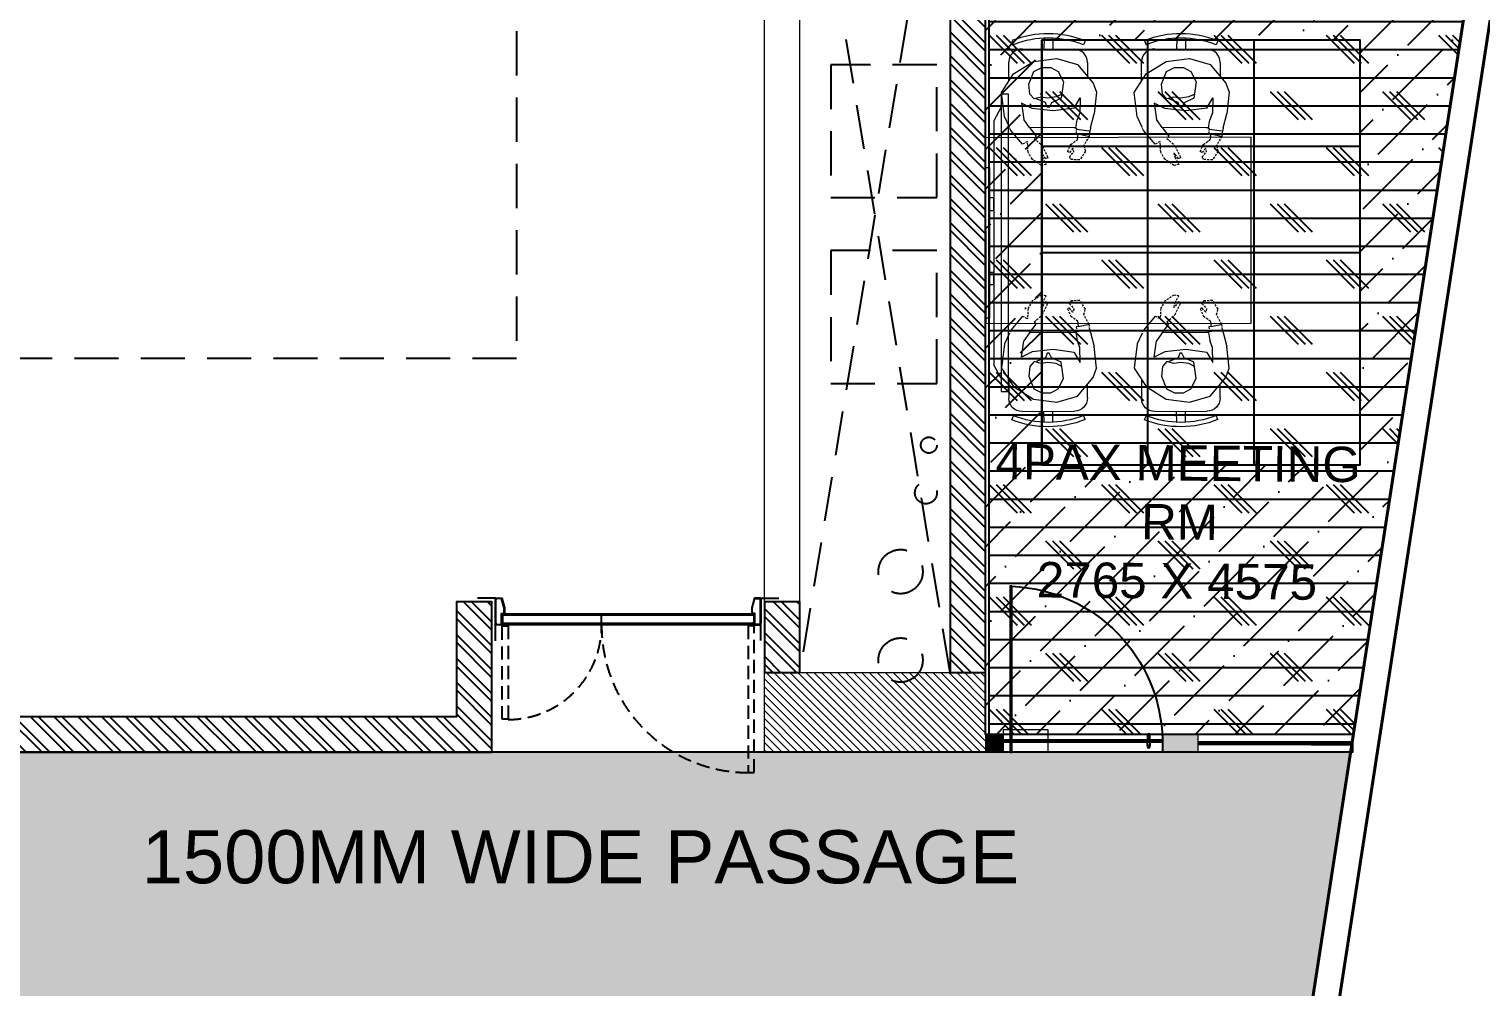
# Model space of a CAD drawing. Header units: millimetres. Extents: x 263321 to 2483465, y 33647 to 614421.
# Drawn here: x 2406541 to 2414747, y 389355 to 394769 of the extents above; entities that cross this region are included whole.
import ezdxf

# ---------------------------------------------------------------- set-up
doc = ezdxf.new("R2010")
doc.units = ezdxf.units.MM
for name, pattern in [('( Hidden )', [0.375, 0.25, -0.125]), ('DASHED', [0.75, 0.5, -0.25]), ('HIDDEN', [0.375, 0.25, -0.125])]:
    doc.linetypes.add(name, pattern=pattern)
for name, color, linetype, lineweight in [('A-DOOR-FULL', 40, 'Continuous', 18), ('A-FURN-HUMAN', 252, 'Continuous', 9), ('A-FURN-MODULAR', 6, 'Continuous', 18), ('A-FURN-MODULAR-', 6, 'Continuous', 9), ('A-FURN-MODULAR-CHAIR', 5, 'Continuous', 5), ('A-FURN-MODULAR-TABLETOP', 250, 'Continuous', 13), ('A-GLASS PARTITION', 5, 'Continuous', 18), ('A-GYPSUM PARTITION', 250, 'Continuous', 35), ('A-PLAN-COLUMN', 3, 'Continuous', 0), ('A-PLAN-RCC-HATCH', 8, 'Continuous', 13), ('A-PLAN-THIN', 251, 'Continuous', 15), ('TOA- AV', 7, 'Continuous', 9), ('TOA-FL-CPT-1', 8, 'Continuous', 5), ('WALL', 6, 'Continuous', 40)]:
    doc.layers.add(name, color=color, linetype=linetype, lineweight=lineweight)
for name, color, linetype in [('A-PLAN-DOOR', 7, 'Continuous'), ('A-PLAN-HIDDEN', 1, 'HIDDEN'), ('A-PLAN-TEXT', 4, 'Continuous'), ('A-PLAN-WALL', 6, 'Continuous'), ('A-PLAN-WALL HATCH', 8, 'Continuous'), ('CEILING TOA', 250, 'Continuous'), ('DOOR', 5, 'Continuous'), ('FLOORING TOA', 7, 'Continuous'), ('TEXT', 250, 'Continuous'), ('TOA-FC-MODULAR', 7, 'Continuous')]:
    doc.layers.add(name, color=color, linetype=linetype)
doc.styles.add('ARIAL', font='arial.ttf')
pattern_1 = [(315, (-36049.69, -291334.46), (67.35192, 67.35192), []), (315, (-36049.69, -291379.36), (67.35192, 67.35192), [])]

# ---------------------------------------------------------------- blocks, each defined once
blk = doc.blocks.new('A$C3F28102C')
at = {"layer": 'A-PLAN-DOOR'}
h = blk.add_hatch(dxfattribs=at)
h.set_pattern_fill('ANSI31', color=256, style=0)
h.set_pattern_definition([(315, (-1529.3283, 1000.1135), (-0.44194174, -0.44194174), [])])
h.paths.add_polyline_path([(1.3, -14.9), (0, -14.9), (0, 0), (1.3, 0)])
h.paths.add_polyline_path([(1.3, 0.2), (1.3, 0), (0, 0), (0, 1.1, 0.115729)])
h.paths.add_polyline_path([(4.9, -14.9), (3.6, -14.9), (3.6, 0), (4.9, 0)])
h.paths.add_polyline_path([(4.9, 0), (3.6, 0), (3.6, 0.2, 0.115729), (4.9, 1.1)])
at = {"layer": 'A-PLAN-DOOR', "color": 2}
for points in [[(1.3, 0.2), (1.3, -14.9), (0, -14.9), (0, 1.1)], [(3.6, 0.2), (3.6, -14.9), (4.9, -14.9), (4.9, 1.1)]]:
    blk.add_lwpolyline(points, dxfattribs=at)
for radius in [3.42, 2.42]:
    blk.add_circle((2.5, 3.4), radius, dxfattribs=at)
blk = doc.blocks.new('Door 1500 mm')
at = {"layer": 'A-PLAN-DOOR'}
for p, q in [((-749, 144.7), (-749, 149.7)), ((749, 144.7), (749, 149.7)), ((710.4, 59.9), (-710.4, 59.9)), ((-710.4, 59.9), (-710.4, 0)), ((710.4, 53.4), (-710.4, 53.4)), ((710.4, 6.5), (-710.4, 6.5)), ((710.4, 0), (-710.4, 0)), ((-150, 0), (-150, 53.4)), ((710.4, 59.9), (710.4, 0))]:
    blk.add_line(p, q, dxfattribs=at)
for points in [[(-750, -90.3), (-750, -90.3), (-750, 149.7), (-851, 149.7)], [(750, -89.3), (750, 149.7), (851, 149.7)]]:
    blk.add_lwpolyline(points, dxfattribs=at)
for points in [[(-750, 8), (-749, 8), (-749, 141.7), (-750, 141.7)], [(-747.5, 1.5), (-715.6, 1.5), (-715.6, 63.4), (-700.6, 63.4), (-700.6, 94.6), (-715.2, 148.2), (-747.5, 148.2), (-747.5, 139.7), (-749, 139.7), (-749, 141.7), (-749, 149.7), (-714.1, 149.7), (-699.1, 94.8), (-699.1, 61.9), (-714.1, 61.9), (-714.1, 0), (-749, 0), (-749, 10), (-747.5, 10)], [(747.5, 1.5), (715.6, 1.5), (715.6, 63.4), (700.6, 63.4), (700.6, 94.6), (715.2, 148.2), (747.5, 148.2), (747.5, 139.7), (749, 139.7), (749, 141.7), (749, 149.7), (714.1, 149.7), (699.1, 94.8), (699.1, 61.9), (714.1, 61.9), (714.1, 0), (749, 0), (749, 10), (747.5, 10)], [(750, 8), (749, 8), (749, 141.7), (750, 141.7)]]:
    blk.add_lwpolyline(points, close=True, dxfattribs=at)
at = {"layer": 'A-PLAN-DOOR', "linetype": 'HIDDEN', "ltscale": 300}
for points in [[(-711.8, -7), (-678.8, -7), (-678.8, -534.8), (-711.8, -534.8)], [(711.8, -7), (678.8, -7), (678.8, -835.8), (711.8, -835.8)]]:
    blk.add_lwpolyline(points, close=True, dxfattribs=at)
for centre, radius, start, end in [((-678.8, -7), 528.9, 270, 0.75702), ((678.8, -7), 828.8, 179.51698, 270)]:
    blk.add_arc(centre, radius, start, end, dxfattribs=at)
at = {"layer": 'A-PLAN-DOOR', "extrusion": (0, 0, -1), "yscale": 0.9981851179673188, "zscale": -0.9981851179673188, "rotation": 180}
for p, xscale in [((714.1, 0), 0.9981851179673188), ((-714.1, 0), -0.9981851179673188)]:
    blk.add_blockref('A$C3F28102C', p, dxfattribs=dict(at, xscale=xscale))
blk = doc.blocks.new('AHU-3')
at = {"layer": 'A-PLAN-RCC-HATCH'}
h = blk.add_hatch(dxfattribs=at)
h.set_pattern_fill('ANSI31', color=256, scale=10, angle=360, style=0)
h.set_pattern_definition([(135, (405105.024, 180271.313), (22.4506403, 22.4506403), [])])
h.paths.add_polyline_path([(4000.3, -3384.5), (4000.3, -3834.5), (2750.3, -3834.5), (2750.3, -3384.5)])
at = {"layer": 'A-PLAN-WALL HATCH'}
h = blk.add_hatch(dxfattribs=at)
h.set_pattern_fill('ANSI32', color=256, scale=10, angle=-90, style=0)
h.set_pattern_definition(pattern_1)
h.paths.add_polyline_path([(-2549.7, 1790.5), (-2549.7, -2834.5), (-2349.7, -2834.5), (-2349.7, 1790.5)])
h = blk.add_hatch(dxfattribs=at)
h.set_pattern_fill('ANSI32', color=256, scale=10, angle=-90, style=0)
h.set_pattern_definition(pattern_1)
h.paths.add_polyline_path([(4000.3, 1790.5), (3800.3, 1790.5), (3800.3, -3384.5), (4000.3, -3384.5)])
h = blk.add_hatch(dxfattribs=at)
h.set_pattern_fill('ANSI32', color=256, scale=10, angle=-90, style=0)
h.set_pattern_definition(pattern_1)
h.paths.add_polyline_path([(-1549.7, -3834.5), (1210.3, -3834.5), (1210.3, -2984.5), (1010.3, -2984.5), (1010.3, -3634.5), (-1549.7, -3634.5)])
h = blk.add_hatch(dxfattribs=at)
h.set_pattern_fill('ANSI32', color=256, scale=10, angle=-90, style=0)
h.set_pattern_definition(pattern_1)
h.paths.add_polyline_path([(2950.3, -3384.5), (2950.3, -2984.5), (2750.3, -2984.5), (2750.3, -3384.5)])
at = {"layer": 'A-PLAN-COLUMN'}
blk.add_lwpolyline([(4000.3, -3384.5), (4000.3, -3834.5), (2750.3, -3834.5), (2750.3, -3384.5)], close=True, dxfattribs=at)
at = {"layer": 'A-PLAN-HIDDEN', "ltscale": 1000}
for p, q in [((3800.3, 1790.5), (2950.3, -3384.5)), ((3800.3, -3384.5), (2950.3, 1790.5))]:
    blk.add_line(p, q, dxfattribs=at)
for points in [[(3725.3, 1549.9), (3125.3, 1549.9), (3125.3, 349.9), (3725.3, 349.9)], [(1350.3, 990.5), (1350.3, -1609.5), (-1549.7, -1609.5), (-1549.7, 990.5)], [(3725.3, 49.6), (3125.3, 49.6), (3125.3, -700.4), (3725.3, -700.4)], [(3725.3, -1000), (3125.3, -1000), (3125.3, -1750), (3725.3, -1750)]]:
    blk.add_lwpolyline(points, close=True, dxfattribs=at)
for centre, radius in [((3680.2, -2099.3), 45.1), ((3663.5, -2369), 61.9), ((3520.3, -2814.1), 125), ((3520.3, -3314.1), 125)]:
    blk.add_circle(centre, radius, dxfattribs=at)
at = {"layer": 'A-PLAN-THIN'}
for p, q in [((2750.3, -2984.5), (2750.3, 1790.5)), ((2950.3, -2984.5), (2950.3, 1790.5))]:
    blk.add_line(p, q, dxfattribs=at)
at = {"layer": 'A-PLAN-WALL'}
for points in [[(-2549.7, 1790.5), (-2549.7, -2834.5), (-2349.7, -2834.5), (-2349.7, 1790.5), (-2549.7, 1790.5)], [(4000.3, 1790.5), (3800.3, 1790.5), (3800.3, -3384.5), (4000.3, -3384.5), (4000.3, 1790.5)], [(-1549.7, -3834.5), (1210.3, -3834.5), (1210.3, -2984.5), (1010.3, -2984.5), (1010.3, -3634.5), (-1549.7, -3634.5), (-1549.7, -3834.5)], [(2950.3, -3384.5), (2950.3, -2984.5), (2750.3, -2984.5), (2750.3, -3384.5), (2950.3, -3384.5)]]:
    blk.add_lwpolyline(points, dxfattribs=at)
at = {"layer": 'A-PLAN-DOOR'}
blk.add_blockref('Door 1500 mm', (1980.3, -3114.2), dxfattribs=at)
blk = doc.blocks.new('CHOREE')
blk.add_blockref('AHU-3', (9031.9, -9715.7))
blk = doc.blocks.new('BIG CHOORE')
blk.add_blockref('CHOREE', (-2408, -1909))
blk = doc.blocks.new('door-3f-01')
at = {"layer": 'A-FURN-MODULAR-', "color": 252, "linetype": 'DASHED', "ltscale": 120, "true_color": 0x939598}
blk.add_lwpolyline([(0, 0), (-10.2, 0), (-10.2, 5.08), (0, 5.08), (0, 0)], dxfattribs=at)
at = {"layer": 'A-GLASS PARTITION', "color": 5}
blk.add_line((-36, 0), (-36, 4), dxfattribs=at)
at = {"layer": 'DOOR', "elevation": 0}
blk.add_lwpolyline([(-1.95, 37.5), (-1.55, 37.5), (-1.55, 0), (-1.95, 0)], close=True, dxfattribs=at)
at = {"layer": 'DOOR'}
for points in [[(-32.64, 3.74), (-32.64, 2.74), (-33.14, 2.74), (-33.14, 3.74)], [(-32.64, 1.34), (-32.64, 2.34), (-33.14, 2.34), (-33.14, 1.34)]]:
    blk.add_lwpolyline(points, dxfattribs=at)
blk.add_lwpolyline([(-36, 2.34), (-36, 2.74), (0, 2.74), (0, 2.34)], close=True, dxfattribs=at)
for centre in [(-32.89, 3.86), (-32.89, 1.22)]:
    blk.add_circle(centre, 0.278, dxfattribs=at)
at = {"layer": 'DOOR', "color": 252, "true_color": 0x939598}
blk.add_arc((-0.52, 2.04, 0), 35.48, 92.2973, 178.8766, dxfattribs=at)
blk = doc.blocks.new('Human Figure')
at = {"layer": 'A-FURN-HUMAN', "lineweight": 5}
for p, q in [((4611.71, 5776.63, 0), (4616.22, 5779.49)), ((4611.71, 5776.63, 0), (4616.22, 5779.49)), ((4616.22, 5779.49), (4621.49, 5780.21, 0)), ((4616.22, 5779.49), (4621.49, 5780.21, 0)), ((4621.49, 5780.21, 0), (4626.18, 5778.89, 0)), ((4621.49, 5780.21, 0), (4626.18, 5778.89, 0)), ((4626.18, 5778.89, 0), (4629.77, 5774.69, 0)), ((4626.18, 5778.89, 0), (4629.77, 5774.69, 0)), ((4609.08, 5772.43, 0), (4611.71, 5776.63, 0)), ((4609.08, 5772.43, 0), (4611.71, 5776.63, 0)), ((4629.77, 5774.69, 0), (4630.56, 5772.63, 0)), ((4629.77, 5774.69, 0), (4630.56, 5772.63, 0)), ((4609.78, 5766.99, 0), (4609.08, 5772.43, 0)), ((4609.78, 5766.99, 0), (4609.08, 5772.43, 0)), ((4626.86, 5771.32, 0), (4626.81, 5767.94)), ((4626.86, 5771.32, 0), (4626.81, 5767.94)), ((4630.56, 5772.63, 0), (4630.01, 5767.72, 0)), ((4630.56, 5772.63, 0), (4630.01, 5767.72, 0)), ((4616.02, 5768.83), (4613.59, 5769.99, 0)), ((4613.59, 5769.99, 0), (4614.12, 5766.32, 0)), ((4616.02, 5768.83), (4613.59, 5769.99, 0)), ((4613.59, 5769.99, 0), (4614.12, 5766.32, 0)), ((4620.77, 5768.32, 0), (4616.02, 5768.83)), ((4620.77, 5768.32, 0), (4616.02, 5768.83)), ((4625.5, 5769.01, 0), (4620.77, 5768.32, 0)), ((4625.5, 5769.01, 0), (4620.77, 5768.32, 0)), ((4626.81, 5767.94), (4626.19, 5766.32, 0)), ((4626.81, 5767.94), (4626.19, 5766.32, 0)), ((4629.26, 5764.54), (4630.01, 5767.72, 0)), ((4629.26, 5764.54), (4630.01, 5767.72, 0)), ((4610.91, 5764.54), (4609.78, 5766.99, 0)), ((4610.91, 5764.54), (4609.78, 5766.99, 0)), ((4615.48, 5764.54), (4614.12, 5766.32, 0)), ((4615.48, 5764.54), (4614.12, 5766.32, 0)), ((4615.48, 5764.54), (4616.97, 5762.59)), ((4615.48, 5764.54), (4616.97, 5762.59)), ((4625.89, 5764.54), (4626.19, 5766.32, 0)), ((4625.89, 5764.54), (4626.19, 5766.32, 0)), ((4613.88, 5760.76, 0), (4611.23, 5763.85, 0)), ((4613.88, 5760.76, 0), (4611.23, 5763.85, 0)), ((4626.5, 5763.17, 0), (4626.01, 5763.22, 0)), ((4626.5, 5763.17, 0), (4626.01, 5763.22, 0)), ((4626.32, 5761.85, 0), (4626.5, 5763.17, 0)), ((4626.32, 5761.85, 0), (4626.5, 5763.17, 0))]:
    blk.add_line(p, q, dxfattribs=at)
at = {"layer": 'A-FURN-HUMAN', "linetype": '( Hidden )', "lineweight": 5, "ltscale": 2}
for p, q in [((4611.23, 5763.85, 0), (4610.91, 5764.54, 0)), ((4611.23, 5763.85, 0), (4610.91, 5764.54, 0)), ((4626.01, 5763.22, 0), (4626.14, 5764.36, 0)), ((4626.01, 5763.22, 0), (4626.14, 5764.36, 0)), ((4629.26, 5764.54, 0), (4629.12, 5763.93, 0)), ((4629.26, 5764.54, 0), (4629.12, 5763.93, 0)), ((4615.02, 5761.34, 0), (4613.88, 5760.76, 0)), ((4615.02, 5761.34, 0), (4613.88, 5760.76, 0)), ((4615.16, 5758.98, 0), (4615.02, 5761.34, 0)), ((4615.16, 5758.98, 0), (4615.02, 5761.34, 0)), ((4616.97, 5762.59), (4616.53, 5762.09)), ((4616.97, 5762.59), (4616.53, 5762.09)), ((4616.53, 5762.09), (4618.44, 5760.37, 0)), ((4616.53, 5762.09), (4618.44, 5760.37, 0)), ((4624.81, 5760.79, 0), (4626.32, 5761.85, 0)), ((4624.81, 5760.79, 0), (4626.32, 5761.85, 0)), ((4628.92, 5762.69, 0), (4627.75, 5760.5, 0)), ((4628.92, 5762.69, 0), (4627.75, 5760.5, 0)), ((4629.12, 5763.93, 0), (4628.92, 5762.69, 0)), ((4629.12, 5763.93, 0), (4628.92, 5762.69, 0)), ((4616.12, 5757.36), (4615.16, 5758.98, 0)), ((4616.12, 5757.36), (4615.16, 5758.98, 0)), ((4619.17, 5757.51, 0), (4618.16, 5758.8, 0)), ((4618.16, 5758.8, 0), (4618.39, 5757.81, 0)), ((4619.17, 5757.51, 0), (4618.16, 5758.8, 0)), ((4618.16, 5758.8, 0), (4618.39, 5757.81, 0)), ((4618.39, 5757.81, 0), (4619.31, 5756.18, 0)), ((4618.39, 5757.81, 0), (4619.31, 5756.18, 0)), ((4618.44, 5760.37, 0), (4619.69, 5757.7, 0)), ((4618.44, 5760.37, 0), (4619.69, 5757.7, 0)), ((4624.06, 5759.18, 0), (4624.81, 5760.79, 0)), ((4624.06, 5759.18, 0), (4624.81, 5760.79, 0)), ((4624.51, 5758.96, 0), (4624.06, 5759.18, 0)), ((4624.51, 5758.96, 0), (4624.06, 5759.18, 0)), ((4624.5, 5757.93, 0), (4625.51, 5759.11, 0)), ((4624.5, 5757.93, 0), (4625.51, 5759.11, 0)), ((4624.87, 5757.37, 0), (4624.5, 5757.93, 0)), ((4624.87, 5757.37, 0), (4624.5, 5757.93, 0)), ((4625.32, 5759.95, 0), (4624.51, 5758.96, 0)), ((4625.32, 5759.95, 0), (4624.51, 5758.96, 0)), ((4625.51, 5759.11, 0), (4625.32, 5759.95, 0)), ((4625.51, 5759.11, 0), (4625.32, 5759.95, 0)), ((4628.12, 5759.23, 0), (4626.89, 5757.28, 0)), ((4628.12, 5759.23, 0), (4626.89, 5757.28, 0)), ((4627.75, 5760.5, 0), (4628.12, 5759.23, 0)), ((4627.75, 5760.5, 0), (4628.12, 5759.23, 0)), ((4618.19, 5756, 0), (4616.12, 5757.36)), ((4618.19, 5756, 0), (4616.12, 5757.36)), ((4619.31, 5756.18, 0), (4618.19, 5756, 0)), ((4619.31, 5756.18, 0), (4618.19, 5756, 0)), ((4619.69, 5757.7, 0), (4619.17, 5757.51, 0)), ((4619.69, 5757.7, 0), (4619.17, 5757.51, 0)), ((4626.89, 5757.28, 0), (4624.87, 5757.37, 0)), ((4626.89, 5757.28, 0), (4624.87, 5757.37, 0))]:
    blk.add_line(p, q, dxfattribs=at)
at = {"layer": 'A-FURN-HUMAN', "linetype": '( Hidden )', "lineweight": 5, "ltscale": 3}
for p, q in [((4625.9, 5764.39, 0), (4625.89, 5764.57, 0)), ((4625.9, 5764.39, 0), (4625.89, 5764.57, 0)), ((4626.14, 5764.36, 0), (4625.9, 5764.39, 0)), ((4626.14, 5764.36, 0), (4625.9, 5764.39, 0))]:
    blk.add_line(p, q, dxfattribs=at)
at = {"layer": 'A-FURN-HUMAN', "lineweight": 5, "elevation": 0}
for points in [[(4622.54, 5772.08), (4621.4, 5771.49), (4619.55, 5771.23), (4618.01, 5771.43), (4616.44, 5771.03), (4615.47, 5772.11), (4615.23, 5774.3), (4616.32, 5777.18), (4618.11, 5778.11), (4620.14, 5778.11), (4621.85, 5777.26), (4623.09, 5774.92), (4622.55, 5771.19), (4620.35, 5770.17), (4619.86, 5769.12), (4619.43, 5769.17), (4619.04, 5770.23), (4616.9, 5771)], [(4622.54, 5772.08), (4621.4, 5771.49), (4619.55, 5771.23), (4618.01, 5771.43), (4616.44, 5771.03), (4615.47, 5772.11), (4615.23, 5774.3), (4616.32, 5777.18), (4618.11, 5778.11), (4620.14, 5778.11), (4621.85, 5777.26), (4623.09, 5774.92), (4622.55, 5771.19), (4620.35, 5770.17), (4619.86, 5769.12), (4619.43, 5769.17), (4619.04, 5770.23), (4616.9, 5771)], [(4625.5, 5769.01), (4626.86, 5771.32)], [(4625.5, 5769.01), (4626.86, 5771.32)], [(4626.09, 5764.27), (4629.04, 5763.91)], [(4626.09, 5764.27), (4629.04, 5763.91)], [(4626.5, 5763.17), (4629.02, 5762.63)], [(4626.5, 5763.17), (4629.02, 5762.63)]]:
    blk.add_lwpolyline(points, dxfattribs=at)
at = {"layer": 'A-FURN-MODULAR-CHAIR', "color": 18, "lineweight": 15, "true_color": 0x000000}
for p, q in [((4613.64, 5782.3, 0), (4625.48, 5782.3, 0)), ((4610.68, 5774.98, 0), (4610.68, 5779.34, 0)), ((4628.44, 5779.34, 0), (4628.44, 5776.24, 0))]:
    blk.add_line(p, q, dxfattribs=at)
at = {"layer": 'A-FURN-MODULAR-CHAIR', "lineweight": 15}
for p, q in [((4613.64, 5782.3, 0), (4625.48, 5782.3, 0)), ((4610.68, 5774.98, 0), (4610.68, 5779.34, 0)), ((4628.44, 5779.34, 0), (4628.44, 5776.24, 0))]:
    blk.add_line(p, q, dxfattribs=at)
at = {"layer": 'A-FURN-MODULAR-CHAIR', "color": 18, "lineweight": 15, "true_color": 0x000000, "elevation": 0}
for points in [[(4611.29, 5784.13), (4611.67, 5783.22)], [(4618.58, 5784.79), (4618.58, 5782.3)], [(4620.56, 5784.79), (4620.56, 5782.3)], [(4627.86, 5784.22), (4627.49, 5783.3)]]:
    blk.add_lwpolyline(points, dxfattribs=at)
at = {"layer": 'A-FURN-MODULAR-CHAIR', "lineweight": 15, "elevation": 0}
for points in [[(4611.29, 5784.13), (4611.67, 5783.22)], [(4618.58, 5784.79), (4618.58, 5782.3)], [(4620.56, 5784.79), (4620.56, 5782.3)], [(4627.86, 5784.22), (4627.49, 5783.3)]]:
    blk.add_lwpolyline(points, dxfattribs=at)
at = {"layer": 'A-FURN-MODULAR-CHAIR', "color": 18, "lineweight": 15, "true_color": 0x000000, "elevation": 0}
blk.add_lwpolyline([(4625.89, 5764.57, -0.034638), (4625.48, 5764.54), (4615.48, 5764.54)], format="xyb", dxfattribs=at)
at = {"layer": 'A-FURN-MODULAR-CHAIR', "lineweight": 15, "elevation": 0}
blk.add_lwpolyline([(4625.89, 5764.57, -0.034638), (4625.48, 5764.54), (4615.48, 5764.54)], format="xyb", dxfattribs=at)
at = {"layer": 'A-FURN-MODULAR-CHAIR', "color": 18, "lineweight": 15, "true_color": 0x000000}
for centre, radius, start, end in [((4619.68, 5763.49, 0), 22.29, 68.458, 112.0994), ((4619.68, 5763.49, 0), 21.3, 68.4839, 112.0994), ((4613.64, 5779.34, 0), 2.96, 90.0001, 180.0001), ((4625.48, 5779.34, 0), 2.96, 0.0001, 90.0001)]:
    blk.add_arc(centre, radius, start, end, dxfattribs=at)
at = {"layer": 'A-FURN-MODULAR-CHAIR', "lineweight": 15}
for centre, radius, start, end in [((4619.68, 5763.49, 0), 22.29, 68.458, 112.0994), ((4619.68, 5763.49, 0), 21.3, 68.4839, 112.0994), ((4613.64, 5779.34, 0), 2.96, 90.0001, 180.0001), ((4625.48, 5779.34, 0), 2.96, 0.0001, 90.0001)]:
    blk.add_arc(centre, radius, start, end, dxfattribs=at)
blk = doc.blocks.new('A$C60412B90')
at = {"layer": 'TOA- AV', "color": 6}
for p, q in [((-37.2, 55.5), (29.9, 91)), ((1280.2, 55.5), (1213.1, 91)), ((-100, 55.5), (1343, 55.5))]:
    blk.add_line(p, q, dxfattribs=at)
at = {"layer": 'TOA- AV', "color": 30, "true_color": 0xf8991e}
blk.add_line((256.5, 111), (986.5, 111), dxfattribs=at)
at = {"layer": 'TOA- AV', "color": 6}
for points in [[(29.9, 91), (1213.1, 91)], [(1343, 55.5), (1343, 20), (-100, 20), (-100, 55.5)]]:
    blk.add_lwpolyline(points, dxfattribs=at)
at = {"layer": 'TOA- AV', "color": 30, "true_color": 0xf8991e}
for points in [[(986.5, 111), (986.5, 131), (256.5, 131), (256.5, 111)], [(403.4, 91), (464.2, 91)], [(825.1, 91), (764.2, 91)]]:
    blk.add_lwpolyline(points, dxfattribs=at)
for points in [[(403.4, 111), (464.2, 111), (464.2, 91), (403.4, 91)], [(825.1, 111), (764.2, 111), (764.2, 91), (825.1, 91)]]:
    blk.add_lwpolyline(points, close=True, dxfattribs=at)

msp = doc.modelspace()

# ---------------------------------------------------------------- hatches: boundary and pattern name
at = {"layer": 'A-GYPSUM PARTITION'}
h = msp.add_hatch(color=20, dxfattribs=at)
h.dxf.hatch_style = 1
h.paths.add_polyline_path([(2411945.04, 390782.052), (2411945.04, 390682.052), (2412046.796, 390682.052), (2412046.796, 390782.052)])
h = msp.add_hatch(color=20, dxfattribs=at)
h.dxf.hatch_style = 1
h.paths.add_polyline_path([(2412946.804, 390782.242), (2412946.804, 390682.242), (2413146.804, 390682.242), (2413146.804, 390782.242)])
at = {"layer": 'CEILING TOA', "true_color": 0x939598}
h = msp.add_hatch(dxfattribs=at)
h.set_pattern_fill('ANSI36', color=252, scale=50)
h.set_pattern_definition([(45, (13069.08, -8478.74), (84.189901, 308.696304), [396.875, -79.375, 0, -79.375])])
h.paths.add_polyline_path([(2412264.388, 392305.809), (2414064.388, 392305.809), (2414064.388, 394705.809), (2412264.388, 394705.809)], flags=16)
h.paths.add_polyline_path([(2411946.796, 395357.052), (2414730.394, 395357.052), (2414025.655, 390782.052), (2411946.796, 390782.052)])
at = {"layer": 'FLOORING TOA', "true_color": 0xa953a0}
h = msp.add_hatch(dxfattribs=at)
h.set_pattern_fill('CORK', color=215, scale=50)
h.set_pattern_definition([(0, (0, 0), (0, 158.75), []), (135, (79.38, -79.38), (-317.50014, -317.50014), [224.5065, -224.5065]), (135, (119.06, -79.38), (-317.50014, -317.50014), [224.5065, -224.5065]), (135, (158.75, -79.38), (-317.50014, -317.50014), [224.5065, -224.5065])])
h.paths.add_polyline_path([(2411966.796, 395356.841), (2414730.394, 395357.052), (2414025.655, 390782.052), (2411966.796, 390782.052)])
at = {"layer": 'TOA-FC-MODULAR'}
h = msp.add_hatch(dxfattribs=at)
h.set_pattern_fill('_USER', color=8, scale=600, double=1, pattern_type=0)
h.set_pattern_definition([(0, (2414064.4, 392305.8), (0, 600), []), (90, (2414064.4, 392305.8), (-600, 4e-14), [])])
h.paths.add_polyline_path([(2412264.388, 392305.809), (2414064.388, 392305.809), (2414064.388, 394705.809), (2412264.388, 394705.809)])
at = {"layer": 'TOA-FL-CPT-1', "true_color": 0xc7c8ca}
h = msp.add_hatch(dxfattribs=at)
h.set_pattern_fill('AR-PARQ1', color=9, scale=3)
h.set_pattern_definition([(90, (90021.1, 24147), (-914.4, 914.4), [914.4, -914.4]), (90, (90173.5, 24147), (-914.4, 914.4), [914.4, -914.4]), (90, (90325.9, 24147), (-914.4, 914.4), [914.4, -914.4]), (90, (90478.3, 24147), (-914.4, 914.4), [914.4, -914.4]), (90, (90630.7, 24147), (-914.4, 914.4), [914.4, -914.4]), (90, (90783.1, 24147), (-914.4, 914.4), [914.4, -914.4]), (90, (90935.5, 24147), (-914.4, 914.4), [914.4, -914.4]), (0, (90021.1, 25061.4), (914.4, -914.4), [914.4, -914.4]), (0, (90021.1, 25213.8), (914.4, -914.4), [914.4, -914.4]), (0, (90021.1, 25366.2), (914.4, -914.4), [914.4, -914.4]), (0, (90021.1, 25518.6), (914.4, -914.4), [914.4, -914.4]), (0, (90021.1, 25671), (914.4, -914.4), [914.4, -914.4]), (0, (90021.1, 25823.4), (914.4, -914.4), [914.4, -914.4]), (0, (90021.1, 25975.8), (914.4, -914.4), [914.4, -914.4])])
edge = h.paths.add_edge_path()
edge.add_arc((2396128.727, -119195.432), 546828.493, 90.92532943, 95.29958843)
edge.add_line((2345621.769, 425295.567), (2345621.769, 409482.052))
edge.add_line((2345621.769, 409482.052), (2347129.201, 409481.857))
edge.add_arc((2347102.083, 408732.348), 750, 0, 87.9279004, ccw=False)
edge.add_line((2347852.083, 408732.348), (2347852.23, 389991.103))
edge.add_line((2347852.23, 389991.103), (2342396.706, 389991.103))
edge.add_line((2342396.706, 389991.103), (2342397.172, 380682.159))
edge.add_line((2342397.172, 380682.159), (2351396.796, 380682.159))
edge.add_line((2351396.796, 380682.159), (2351396.796, 379682.052))
edge.add_line((2351396.796, 379682.052), (2350496.796, 379682.052))
edge.add_line((2350496.796, 379682.052), (2350496.796, 377891.004))
edge.add_arc((2372893.597, 61240.666), 317441.417, 85.95303216, 94.04581501, ccw=False)
edge.add_line((2395296.77, 377890.553), (2395296.77, 379682.052))
edge.add_line((2395296.77, 379682.052), (2394396.796, 379682.052))
edge.add_line((2394396.796, 379682.052), (2394396.796, 380682.052))
edge.add_line((2394396.796, 380682.052), (2405177.531, 380682.052))
edge.add_line((2405177.531, 380682.052), (2405177.531, 389182.052))
edge.add_line((2405177.531, 389182.052), (2406496.796, 389182.052))
edge.add_line((2406496.796, 389182.052), (2406496.796, 383082.052))
edge.add_line((2406496.796, 383082.052), (2408136.796, 383082.052))
edge.add_line((2408136.796, 383082.052), (2408136.796, 389182.052))
edge.add_line((2408136.796, 389182.052), (2413779.159, 389181.861))
edge.add_line((2413779.159, 389181.861), (2414010.251, 390682.052))
edge.add_line((2414010.251, 390682.052), (2405396.796, 390682.052))
edge.add_line((2405396.796, 390682.052), (2405396.796, 411581.926))
edge.add_line((2405396.796, 411581.926), (2403146.796, 411581.926))
edge.add_arc((2403146.796, 411881.926), 300, 180, 270, ccw=False)
edge.add_line((2402846.796, 411881.926), (2402846.796, 413382.052))
edge.add_arc((2403146.796, 413382.052), 300, 90, 180, ccw=False)
edge.add_line((2403146.796, 413682.052), (2417553.202, 413682.052))
edge.add_line((2417553.202, 413682.052), (2417799.7, 415282.257))
edge.add_line((2417799.7, 415282.257), (2411837.001, 415281.729))
edge.add_line((2411837.001, 415281.729), (2411837.001, 417657.174))
edge.add_line((2411837.001, 417657.174), (2416421.528, 417657.174))
edge.add_line((2416421.528, 417657.174), (2416421.528, 418657.174))
edge.add_line((2416421.528, 418657.174), (2411836.796, 418657.174))
edge.add_line((2411836.796, 418657.174), (2411836.796, 421262.052))
edge.add_line((2411836.796, 421262.052), (2410296.796, 421262.052))
edge.add_line((2410296.796, 421262.052), (2410296.796, 415281.575))
edge.add_line((2410296.796, 415281.575), (2402846.796, 415281.575))
edge.add_line((2402846.796, 415281.575), (2402846.796, 424532.052))
edge.add_line((2402846.796, 424532.052), (2402846.796, 424581.286))
edge.add_line((2402846.796, 424581.286), (2395396.796, 424582.052))
edge.add_line((2395396.796, 424582.052), (2395396.796, 423682.052))
edge.add_line((2395396.796, 423682.052), (2394396.796, 423682.052))
edge.add_line((2394396.796, 423682.052), (2394396.796, 424581.86))
edge.add_line((2394396.796, 424581.86), (2387296.514, 424582.052))
edge.add_line((2387296.514, 424582.052), (2387297.806, 427561.749))
h.paths.add_polyline_path([(2357571.796, 409582.052), (2403896.373, 409582.052), (2403899.547, 394952.31), (2375096.795, 394783.782), (2375096.795, 396862.052), (2373596.796, 396864.771), (2373596.796, 394782.052), (2369971.795, 394800.838), (2370046.875, 396862.052), (2368385.069, 396703.686), (2368471.796, 394819.625), (2357571.796, 394782.052)], flags=16)
h.paths.add_polyline_path([(2363596.796, 414832.306), (2384296.459, 414782.218), (2384296.434, 411581.926), (2384538.462, 411581.927), (2384538.462, 409582.052), (2378653.494, 409582.052), (2378650.056, 411581.898), (2363596.796, 411631.98)], flags=16)
h.paths.add_polyline_path([(2392707.043, 411682.849), (2384396.821, 411683.632), (2384396.821, 414782.218), (2392707.043, 414781.434)], flags=16)
h.paths.add_polyline_path([(2400346.796, 422010.357), (2401546.802, 422010.357), (2401546.802, 416210.358), (2400346.796, 416210.358)], flags=16)
h.paths.add_polyline_path([(2349453.189, 392877.837), (2349451.159, 392879.273), (2349451.159, 390061.804), (2349453.189, 390060.368)], flags=16)
h.paths.add_polyline_path([(2379396.791, 389980.182), (2384396.796, 389980.182), (2384396.796, 392980.182), (2379396.791, 392980.182)], flags=16)

# ---------------------------------------------------------------- linework, layer by layer
at = {"layer": 'A-FURN-MODULAR'}
for q in [(2414025.655, 390782.052, -0.049), (2414025.655, 390782.052, 0)]:
    msp.add_line((2414025.655, 390682.052, 0), q, dxfattribs=at)
at = {"layer": 'A-FURN-MODULAR', "elevation": 0}
for points in [[(2411946.796, 390782.052), (2411946.796, 390682.052), (2412046.796, 390682.052), (2412046.796, 390782.052)], [(2412948.56, 390782.242), (2412948.56, 390682.242), (2413148.56, 390682.242), (2413148.56, 390782.242)]]:
    msp.add_lwpolyline(points, close=True, dxfattribs=at)
at = {"layer": 'A-FURN-MODULAR-TABLETOP', "elevation": 0}
msp.add_lwpolyline([(2411948.017, 393105.133), (2413448.942, 393107.052), (2413447.72, 394157.052), (2411946.796, 394155.133)], close=True, dxfattribs=at)
at = {"layer": 'A-GLASS PARTITION', "linetype": 'ByBlock', "ltscale": 5}
for p, q in [((2413148.562, 390782.242, 0), (2414025.655, 390781.661, -0.049)), ((2413148.562, 390682.264, 0), (2414025.655, 390681.683, -0.049))]:
    msp.add_line(p, q, dxfattribs=at)
at = {"layer": 'A-GLASS PARTITION', "linetype": 'ByBlock', "ltscale": 5, "const_width": 25, "elevation": -0.05}
msp.add_lwpolyline([(2413148.531, 390732.536), (2414025.625, 390731.98)], dxfattribs=at)
at = {"layer": 'CEILING TOA', "elevation": 0}
msp.add_lwpolyline([(2411946.796, 395357.052), (2414730.394, 395357.052), (2414025.655, 390782.052), (2411946.796, 390782.052)], close=True, dxfattribs=at)
at = {"layer": 'FLOORING TOA', "elevation": 0}
msp.add_lwpolyline([(2350496.796, 377891.004, -0.03532611), (2395296.77, 377890.553), (2395296.77, 379682.052), (2394396.796, 379682.052), (2394396.796, 380682.052), (2405177.531, 380682.052), (2405177.531, 389182.052), (2406496.796, 389182.052), (2406496.796, 383082.052), (2408136.796, 383082.052), (2408136.796, 389182.052), (2413779.159, 389181.861), (2414010.251, 390682.052), (2405396.796, 390682.052), (2405396.796, 411581.926)], format="xyb", dxfattribs=at)
msp.add_lwpolyline([(2411966.796, 395356.841), (2414730.394, 395357.052), (2414025.655, 390782.052), (2411966.796, 390782.052)], close=True, dxfattribs=at)
at = {"layer": 'TOA-FC-MODULAR', "elevation": 0}
msp.add_lwpolyline([(2412264.388, 392305.809), (2414064.388, 392305.809), (2414064.388, 394705.809), (2412264.388, 394705.809)], close=True, dxfattribs=at)
at = {"layer": 'WALL', "elevation": 0}
msp.add_lwpolyline([(2418875.685, 421282.052), (2418723.916, 421282.052), (2412839.537, 383082.052), (2412991.306, 383082.052), (2418875.685, 421282.052)], dxfattribs=at)

# ---------------------------------------------------------------- block references
msp.add_blockref('BIG CHOORE', (2401322.534, 406141.239))
at = {"layer": 'A-DOOR-FULL', "linetype": 'Continuous', "xscale": -25, "yscale": 25, "zscale": 25}
msp.add_blockref('door-3f-01', (2412046.804, 390682.052), dxfattribs=at)
at = {"layer": 'A-FURN-MODULAR-TABLETOP', "color": 161, "linetype": 'ByBlock', "yscale": 25.00000000000001, "zscale": 25.00000000000001}
for p, xscale, rotation in [((2295710.675, 250985.622, 0), 25.00000000000001, 359.5619268819522), ((2296460.675, 250985.622, 0), 25.00000000000001, 359.5619268819522), ((2295710.675, 536278.476, 0), -25.00000000000001, 180.4380731180477), ((2296460.675, 536278.476, 0), -25.00000000000001, 180.4380731180477)]:
    msp.add_blockref('Human Figure', p, dxfattribs=dict(at, xscale=xscale, rotation=rotation))
at = {"layer": 'TOA- AV', "color": 0, "xscale": -1.165259826544024, "yscale": 1.165259826544024, "zscale": 1.165259826544024, "rotation": 90.00005737281074}
msp.add_blockref('A$C60412B90', (2412099.443, 394284.786), dxfattribs=at)

# ---------------------------------------------------------------- texts
at = {"layer": 'A-PLAN-TEXT', "insert": (2409657.249, 390240.755, 0), "char_height": 300, "width": 9413.07212, "attachment_point": 2, "style": 'ARIAL'}
msp.add_mtext('\\pi0.483;1500MM WIDE PASSAGE', dxfattribs=at)
at = {"layer": 'TEXT', "insert": (2411894.448, 391557.051), "char_height": 200, "width": 2247.63064, "attachment_point": 7, "rotation": 359.4961374, "style": 'ARIAL'}
msp.add_mtext('\\pi1123.81532;\\P\\pi101.85079;4PAX MEETING \\P\\pi928.11273;RM\\P\\pi341.14138;2765 X 4575', dxfattribs=at)

doc.saveas('drawing.dxf')
